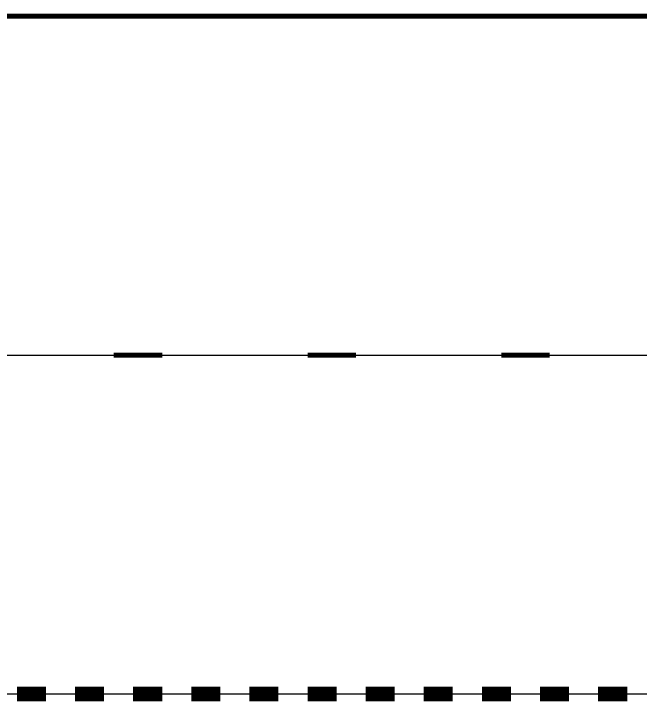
# Model space of a CAD drawing. Header units: metres. Extents: x 507649 to 509016, y 6966950 to 6967777.
# Drawn here: x 508569.45 to 508582.38, y 6967726.6 to 6967740.8 of the extents above; entities that cross this region are included whole.
import ezdxf

# ---------------------------------------------------------------- set-up
doc = ezdxf.new("R2010")
doc.units = ezdxf.units.M
doc.layers.add('_Design Non Plottable', color=45, linetype='Continuous', plot=False)
doc.layers.add('CIV_LINEMARKING', color=9, linetype='Continuous')
doc.layers.add('XREF', color=7, linetype='Continuous')

# ---------------------------------------------------------------- blocks, each defined once
blk = doc.blocks.new('*U148')
at = {"layer": 'CIV_LINEMARKING', "const_width": 0.1}
blk.add_lwpolyline([(0, 0), (1, 0)], dxfattribs=at)
blk = doc.blocks.new('*U147')
at = {"layer": 'CIV_LINEMARKING', "color": 0, "linetype": 'ByBlock', "lineweight": -2, "transparency": 16777216}
for p in [(508571.513, 6967733.749), (508575.513, 6967733.749), (508579.513, 6967733.749)]:
    blk.add_blockref('*U148', p, dxfattribs=at)
blk = doc.blocks.new('*U144')
at = {"layer": 'CIV_LINEMARKING', "const_width": 0.3}
blk.add_lwpolyline([(0, 0), (0.6, 0)], dxfattribs=at)
blk = doc.blocks.new('*U149')
at = {"layer": 'CIV_LINEMARKING', "color": 0, "linetype": 'ByBlock', "lineweight": -2, "transparency": 16777216}
for p in [(508563.513, 6967726.749), (508564.713, 6967726.749), (508565.913, 6967726.749), (508567.113, 6967726.749), (508568.313, 6967726.749), (508569.513, 6967726.749), (508570.713, 6967726.749), (508571.913, 6967726.749), (508573.113, 6967726.749), (508574.313, 6967726.749), (508575.513, 6967726.749), (508576.713, 6967726.749), (508577.913, 6967726.749), (508579.113, 6967726.749), (508580.313, 6967726.749), (508581.513, 6967726.749), (508582.713, 6967726.749)]:
    blk.add_blockref('*U144', p, dxfattribs=at)
blk = doc.blocks.new('XD_DESIGN_1')
at = {"layer": '_Design Non Plottable'}
for points in [[(508563.513, 6967733.749), (508603.513, 6967733.749)], [(508563.513, 6967726.749), (508583.313, 6967726.749)]]:
    blk.add_lwpolyline(points, dxfattribs=at)
at = {"layer": 'CIV_LINEMARKING', "const_width": 0.1}
blk.add_lwpolyline([(508563.513, 6967740.749), (508603.513, 6967740.749)], dxfattribs=at)
at = {"layer": 'CIV_LINEMARKING'}
for name in ['*U147', '*U149']:
    blk.add_blockref(name, (0, 0), dxfattribs=at)

msp = doc.modelspace()

# ---------------------------------------------------------------- block references
at = {"layer": 'XREF'}
msp.add_blockref('XD_DESIGN_1', (0, 0), dxfattribs=at)

doc.saveas('drawing.dxf')
